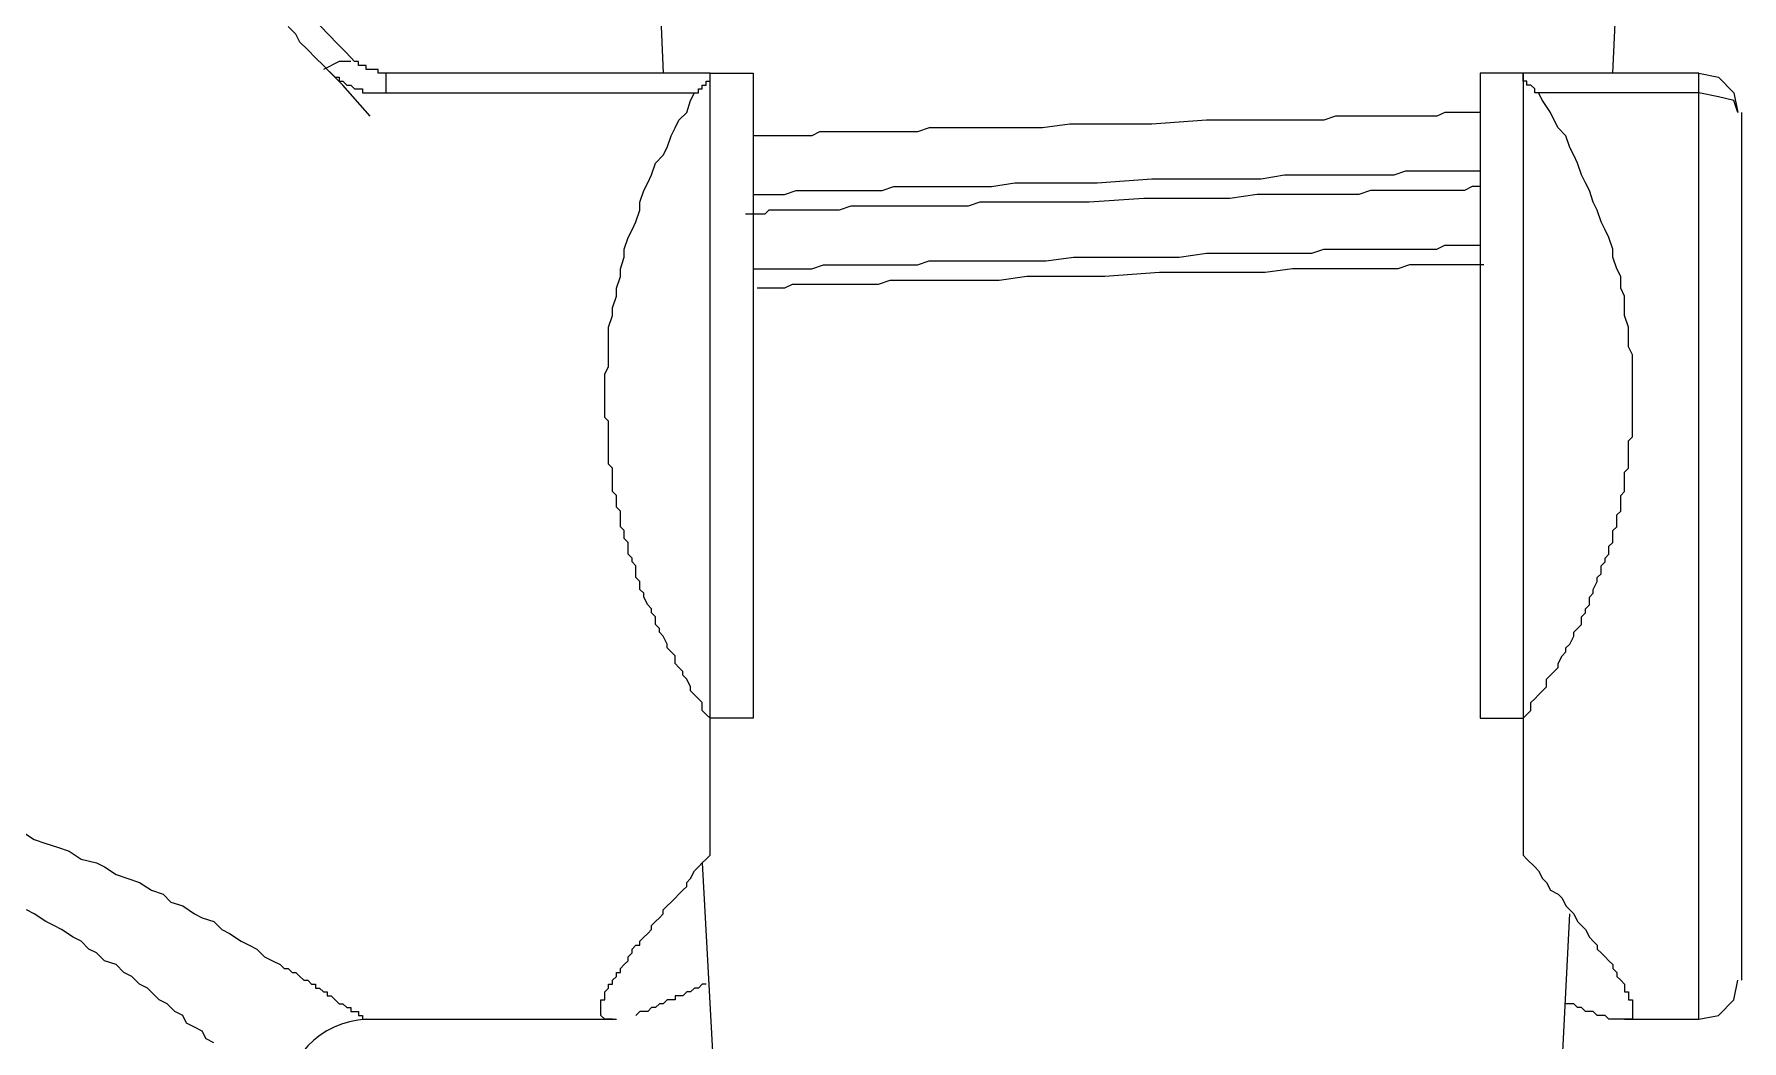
# Model space of a CAD drawing. Extents: x -1585 to -1165, y -4178 to -3881.
# Drawn here: x -1297.05 to -1284.05, y -4042.13 to -4034.47 of the extents above; entities that cross this region are included whole.
import ezdxf

# ---------------------------------------------------------------- set-up
doc = ezdxf.new("R2010")
doc.units = 0
doc.header["$LTSCALE"] = 7
doc.layers.add('DWG', color=7, linetype='CONTINUOUS')

msp = doc.modelspace()

# ---------------------------------------------------------------- linework, layer by layer
at = {"layer": 'DWG'}
for points in [[(-1294.368, -4034.772), (-1294.398, -4034.772), (-1294.428, -4034.772), (-1294.428, -4034.742), (-1294.458, -4034.742), (-1294.487, -4034.742), (-1294.517, -4034.742), (-1294.517, -4034.712), (-1294.547, -4034.712), (-1294.577, -4034.712), (-1294.577, -4034.682), (-1294.606, -4034.682, 0.006329), (-1296.719, -4032.54)], [(-1297.135, -4040.543), (-1297.046, -4040.603), (-1296.957, -4040.632), (-1296.867, -4040.662), (-1296.778, -4040.692), (-1296.689, -4040.751), (-1296.57, -4040.781), (-1296.51, -4040.811), (-1296.421, -4040.87), (-1296.332, -4040.9), (-1296.243, -4040.93), (-1296.153, -4040.989), (-1296.064, -4041.019), (-1296.005, -4041.079), (-1295.915, -4041.108), (-1295.826, -4041.168), (-1295.767, -4041.198), (-1295.677, -4041.227), (-1295.618, -4041.287), (-1295.558, -4041.317), (-1295.469, -4041.376), (-1295.41, -4041.406), (-1295.35, -4041.436), (-1295.291, -4041.495), (-1295.231, -4041.525), (-1295.172, -4041.555), (-1295.142, -4041.584), (-1295.112, -4041.584), (-1295.082, -4041.614), (-1295.053, -4041.614), (-1295.023, -4041.644), (-1294.993, -4041.674), (-1294.963, -4041.674), (-1294.934, -4041.703), (-1294.904, -4041.703), (-1294.904, -4041.733), (-1294.874, -4041.733), (-1294.844, -4041.763), (-1294.815, -4041.763), (-1294.815, -4041.793), (-1294.785, -4041.793), (-1294.755, -4041.822), (-1294.725, -4041.852), (-1294.696, -4041.852), (-1294.666, -4041.882), (-1294.636, -4041.882), (-1294.636, -4041.912), (-1294.606, -4041.912), (-1294.577, -4041.912), (-1294.577, -4041.941), (-1294.547, -4041.941), (-1294.547, -4041.971), (-1294.517, -4041.971, 0.401806), (-1295.142, -4042.626)]]:
    msp.add_lwpolyline(points, format="xyb", dxfattribs=at)
for points in [[(-1285.027, -4034.772), (-1284.997, -4034.117), (-1292.286, -4034.117), (-1292.256, -4034.772)], [(-1294.487, -4035.099), (-1294.696, -4034.861), (-1294.815, -4034.742), (-1294.844, -4034.712), (-1294.904, -4034.653), (-1294.963, -4034.593), (-1295.023, -4034.534), (-1295.053, -4034.474), (-1295.112, -4034.415)], [(-1294.636, -4034.682), (-1294.725, -4034.682), (-1294.844, -4034.742)], [(-1294.844, -4034.712), (-1294.815, -4034.742), (-1294.785, -4034.772), (-1294.755, -4034.801), (-1294.725, -4034.801), (-1294.725, -4034.831), (-1294.696, -4034.831), (-1294.666, -4034.861), (-1294.636, -4034.861), (-1294.606, -4034.891), (-1294.577, -4034.891), (-1294.547, -4034.891), (-1294.547, -4034.92), (-1294.517, -4034.92), (-1294.487, -4034.92), (-1294.458, -4034.92), (-1294.428, -4034.92), (-1294.398, -4034.92), (-1294.368, -4034.92)], [(-1292.643, -4041.971), (-1292.673, -4041.971), (-1292.702, -4041.971), (-1292.732, -4041.941), (-1292.732, -4041.912), (-1292.732, -4041.882), (-1292.732, -4041.852), (-1292.732, -4041.822), (-1292.702, -4041.822), (-1292.702, -4041.793), (-1292.702, -4041.763), (-1292.673, -4041.733), (-1292.673, -4041.703), (-1292.643, -4041.703), (-1292.643, -4041.674), (-1292.613, -4041.644), (-1292.613, -4041.614), (-1292.583, -4041.614), (-1292.583, -4041.584), (-1292.554, -4041.555), (-1292.524, -4041.525), (-1292.524, -4041.495), (-1292.494, -4041.465), (-1292.494, -4041.436), (-1292.464, -4041.406), (-1292.435, -4041.406), (-1292.435, -4041.376), (-1292.405, -4041.346), (-1292.375, -4041.317), (-1292.345, -4041.287), (-1292.345, -4041.257), (-1292.316, -4041.227), (-1292.286, -4041.198), (-1292.256, -4041.168), (-1292.256, -4041.138), (-1292.226, -4041.108), (-1292.197, -4041.079), (-1292.167, -4041.049), (-1292.137, -4041.019), (-1292.107, -4040.989), (-1292.078, -4040.96), (-1292.078, -4040.93), (-1292.048, -4040.9), (-1292.018, -4040.841), (-1291.988, -4040.811), (-1291.959, -4040.781), (-1291.929, -4040.751), (-1291.899, -4040.722), (-1291.899, -4039.68), (-1291.899, -4034.831), (-1291.899, -4034.772), (-1294.368, -4034.772), (-1294.368, -4034.92), (-1292.018, -4034.92), (-1291.988, -4034.92), (-1291.988, -4034.891), (-1291.959, -4034.891), (-1291.959, -4034.861), (-1291.929, -4034.861), (-1291.929, -4034.831), (-1291.899, -4034.831), (-1291.899, -4034.772), (-1291.572, -4034.772), (-1291.572, -4039.68), (-1291.899, -4039.68), (-1291.929, -4039.651), (-1291.959, -4039.621), (-1291.959, -4039.561), (-1291.988, -4039.532), (-1292.018, -4039.502), (-1292.048, -4039.472), (-1292.048, -4039.442), (-1292.078, -4039.383), (-1292.107, -4039.353), (-1292.107, -4039.323), (-1292.137, -4039.294), (-1292.167, -4039.264), (-1292.167, -4039.204), (-1292.197, -4039.175), (-1292.226, -4039.145), (-1292.226, -4039.115), (-1292.256, -4039.056), (-1292.286, -4039.026), (-1292.286, -4038.996), (-1292.316, -4038.966), (-1292.316, -4038.907), (-1292.345, -4038.877), (-1292.345, -4038.847), (-1292.375, -4038.818), (-1292.405, -4038.758), (-1292.405, -4038.728), (-1292.435, -4038.699), (-1292.435, -4038.639), (-1292.464, -4038.609), (-1292.464, -4038.58), (-1292.464, -4038.52), (-1292.494, -4038.49), (-1292.494, -4038.461), (-1292.524, -4038.431), (-1292.524, -4038.371), (-1292.524, -4038.342), (-1292.554, -4038.312), (-1292.554, -4038.252), (-1292.583, -4038.223), (-1292.583, -4038.193), (-1292.583, -4038.133), (-1292.583, -4038.104), (-1292.613, -4038.074), (-1292.613, -4038.014), (-1292.613, -4037.985), (-1292.643, -4037.955), (-1292.643, -4037.895), (-1292.643, -4037.866), (-1292.643, -4037.806), (-1292.643, -4037.776), (-1292.673, -4037.747), (-1292.673, -4037.687), (-1292.673, -4037.657), (-1292.673, -4037.628), (-1292.673, -4037.568), (-1292.673, -4037.538), (-1292.673, -4037.509), (-1292.673, -4037.449), (-1292.673, -4037.419), (-1292.702, -4037.39), (-1292.702, -4037.33), (-1292.702, -4037.3), (-1292.702, -4037.271), (-1292.702, -4037.211), (-1292.702, -4037.152), (-1292.702, -4037.062), (-1292.673, -4037.003), (-1292.673, -4036.914), (-1292.673, -4036.854), (-1292.673, -4036.765), (-1292.673, -4036.705), (-1292.643, -4036.616), (-1292.643, -4036.557), (-1292.613, -4036.467), (-1292.613, -4036.408), (-1292.583, -4036.319), (-1292.583, -4036.259), (-1292.554, -4036.17), (-1292.554, -4036.11), (-1292.524, -4036.021), (-1292.494, -4035.962), (-1292.464, -4035.902), (-1292.435, -4035.813), (-1292.435, -4035.753), (-1292.405, -4035.664), (-1292.375, -4035.605), (-1292.345, -4035.545), (-1292.316, -4035.456), (-1292.256, -4035.396), (-1292.226, -4035.337), (-1292.197, -4035.248), (-1292.167, -4035.188), (-1292.137, -4035.129), (-1292.078, -4035.069), (-1292.048, -4034.98), (-1292.018, -4034.92)], [(-1284.938, -4041.971), (-1284.372, -4041.971), (-1284.372, -4034.92), (-1285.592, -4034.92), (-1285.622, -4034.92), (-1285.622, -4034.891), (-1285.652, -4034.861), (-1285.681, -4034.861), (-1285.681, -4034.831), (-1285.711, -4034.831), (-1285.711, -4034.772), (-1286.038, -4034.772), (-1286.038, -4039.68), (-1285.711, -4039.68), (-1285.681, -4039.651), (-1285.652, -4039.621), (-1285.652, -4039.561), (-1285.622, -4039.532), (-1285.592, -4039.502), (-1285.562, -4039.472), (-1285.533, -4039.442), (-1285.533, -4039.383), (-1285.503, -4039.353), (-1285.473, -4039.323), (-1285.443, -4039.294), (-1285.443, -4039.264), (-1285.414, -4039.204), (-1285.384, -4039.175), (-1285.384, -4039.145), (-1285.354, -4039.115), (-1285.324, -4039.056), (-1285.324, -4039.026), (-1285.295, -4038.996), (-1285.265, -4038.966), (-1285.265, -4038.907), (-1285.235, -4038.877), (-1285.235, -4038.847), (-1285.205, -4038.818), (-1285.205, -4038.758), (-1285.176, -4038.728), (-1285.176, -4038.699), (-1285.146, -4038.639), (-1285.146, -4038.609), (-1285.116, -4038.58), (-1285.116, -4038.52), (-1285.086, -4038.49), (-1285.086, -4038.461), (-1285.057, -4038.431), (-1285.057, -4038.371), (-1285.027, -4038.342), (-1285.027, -4038.312), (-1285.027, -4038.252), (-1284.997, -4038.223), (-1284.997, -4038.193), (-1284.997, -4038.133), (-1284.967, -4038.104), (-1284.967, -4038.074), (-1284.967, -4038.014), (-1284.967, -4037.985), (-1284.938, -4037.955), (-1284.938, -4037.895), (-1284.938, -4037.866), (-1284.938, -4037.806), (-1284.908, -4037.776), (-1284.908, -4037.747), (-1284.908, -4037.687), (-1284.908, -4037.657), (-1284.908, -4037.628), (-1284.908, -4037.568), (-1284.878, -4037.538), (-1284.878, -4037.509), (-1284.878, -4037.449), (-1284.878, -4037.419), (-1284.878, -4037.39), (-1284.878, -4037.33), (-1284.878, -4037.3), (-1284.878, -4037.271), (-1284.878, -4037.211), (-1284.878, -4037.152), (-1284.878, -4037.062), (-1284.878, -4037.003), (-1284.878, -4036.914), (-1284.908, -4036.854), (-1284.908, -4036.765), (-1284.908, -4036.705), (-1284.938, -4036.616), (-1284.938, -4036.557), (-1284.938, -4036.467), (-1284.967, -4036.408), (-1284.967, -4036.319), (-1284.997, -4036.259), (-1285.027, -4036.17), (-1285.027, -4036.11), (-1285.057, -4036.021), (-1285.086, -4035.962), (-1285.116, -4035.902), (-1285.146, -4035.813), (-1285.176, -4035.753), (-1285.205, -4035.664), (-1285.235, -4035.605), (-1285.265, -4035.545), (-1285.295, -4035.456), (-1285.324, -4035.396), (-1285.354, -4035.337), (-1285.384, -4035.248), (-1285.443, -4035.188), (-1285.473, -4035.129), (-1285.503, -4035.069), (-1285.562, -4034.98), (-1285.592, -4034.92)], [(-1284.372, -4034.772), (-1284.224, -4034.801), (-1284.105, -4034.92), (-1284.075, -4035.069), (-1284.105, -4034.98), (-1284.224, -4034.95), (-1284.372, -4034.92), (-1284.372, -4034.772), (-1285.711, -4034.772), (-1285.711, -4034.831), (-1285.711, -4039.68), (-1285.711, -4040.722), (-1285.681, -4040.751), (-1285.622, -4040.811), (-1285.592, -4040.841), (-1285.562, -4040.9), (-1285.533, -4040.93), (-1285.503, -4040.989), (-1285.443, -4041.019), (-1285.414, -4041.049), (-1285.384, -4041.108), (-1285.354, -4041.138), (-1285.324, -4041.168), (-1285.295, -4041.227), (-1285.265, -4041.257), (-1285.235, -4041.287), (-1285.205, -4041.346), (-1285.176, -4041.376), (-1285.146, -4041.406), (-1285.146, -4041.436), (-1285.116, -4041.465), (-1285.086, -4041.495), (-1285.057, -4041.525), (-1285.027, -4041.555), (-1285.027, -4041.584), (-1284.997, -4041.614), (-1284.997, -4041.644), (-1284.967, -4041.674), (-1284.938, -4041.703), (-1284.938, -4041.733), (-1284.938, -4041.763), (-1284.908, -4041.763), (-1284.908, -4041.793), (-1284.908, -4041.822), (-1284.878, -4041.822), (-1284.878, -4041.852), (-1284.878, -4041.882), (-1284.878, -4041.912), (-1284.878, -4041.941), (-1284.878, -4041.971), (-1284.908, -4041.971), (-1284.938, -4041.971), (-1284.967, -4041.971), (-1284.997, -4041.971), (-1285.027, -4041.971), (-1285.057, -4041.971), (-1285.086, -4041.941), (-1285.116, -4041.941), (-1285.146, -4041.941), (-1285.176, -4041.912), (-1285.205, -4041.912), (-1285.235, -4041.912), (-1285.265, -4041.882), (-1285.295, -4041.882), (-1285.324, -4041.852), (-1285.384, -4041.852)], [(-1286.038, -4035.069), (-1286.098, -4035.069), (-1286.157, -4035.069), (-1286.217, -4035.069), (-1286.306, -4035.069), (-1286.366, -4035.099), (-1286.455, -4035.099), (-1286.514, -4035.099), (-1286.604, -4035.099), (-1286.693, -4035.099), (-1286.782, -4035.099), (-1286.871, -4035.099), (-1286.961, -4035.099), (-1287.05, -4035.099), (-1287.139, -4035.099), (-1287.228, -4035.129), (-1287.318, -4035.129), (-1287.407, -4035.129), (-1287.496, -4035.129), (-1287.615, -4035.129), (-1287.704, -4035.129), (-1287.913, -4035.129), (-1288.121, -4035.129), (-1288.537, -4035.158), (-1288.954, -4035.158), (-1289.162, -4035.158), (-1289.37, -4035.188), (-1289.579, -4035.188), (-1289.757, -4035.188), (-1289.876, -4035.188), (-1289.965, -4035.188), (-1290.055, -4035.188), (-1290.144, -4035.188), (-1290.233, -4035.188), (-1290.322, -4035.218), (-1290.412, -4035.218), (-1290.501, -4035.218), (-1290.59, -4035.218), (-1290.679, -4035.218), (-1290.769, -4035.218), (-1290.828, -4035.218), (-1290.917, -4035.218), (-1290.977, -4035.218), (-1291.066, -4035.218), (-1291.126, -4035.248), (-1291.185, -4035.248), (-1291.245, -4035.248), (-1291.334, -4035.248), (-1291.364, -4035.248), (-1291.423, -4035.248), (-1291.483, -4035.248), (-1291.542, -4035.248), (-1291.572, -4035.248)], [(-1284.045, -4041.674), (-1284.045, -4035.069)], [(-1291.572, -4035.694), (-1291.542, -4035.694), (-1291.483, -4035.694), (-1291.423, -4035.694), (-1291.393, -4035.694), (-1291.334, -4035.694), (-1291.245, -4035.664), (-1291.185, -4035.664), (-1291.126, -4035.664), (-1291.066, -4035.664), (-1290.977, -4035.664), (-1290.917, -4035.664), (-1290.828, -4035.664), (-1290.769, -4035.664), (-1290.679, -4035.664), (-1290.59, -4035.664), (-1290.501, -4035.634), (-1290.412, -4035.634), (-1290.322, -4035.634), (-1290.233, -4035.634), (-1290.144, -4035.634), (-1290.055, -4035.634), (-1289.965, -4035.634), (-1289.876, -4035.634), (-1289.757, -4035.634), (-1289.579, -4035.605), (-1289.37, -4035.605), (-1289.162, -4035.605), (-1288.954, -4035.605), (-1288.537, -4035.575), (-1288.329, -4035.575), (-1288.121, -4035.575), (-1287.913, -4035.575), (-1287.704, -4035.575), (-1287.526, -4035.545), (-1287.407, -4035.545), (-1287.318, -4035.545), (-1287.228, -4035.545), (-1287.139, -4035.545), (-1287.05, -4035.545), (-1286.961, -4035.545), (-1286.871, -4035.545), (-1286.782, -4035.545), (-1286.693, -4035.545), (-1286.604, -4035.515), (-1286.514, -4035.515), (-1286.455, -4035.515), (-1286.366, -4035.515), (-1286.306, -4035.515), (-1286.217, -4035.515), (-1286.157, -4035.515), (-1286.098, -4035.515), (-1286.038, -4035.515)], [(-1286.038, -4035.634), (-1286.098, -4035.634), (-1286.157, -4035.664), (-1286.217, -4035.664), (-1286.306, -4035.664), (-1286.366, -4035.664), (-1286.455, -4035.664), (-1286.544, -4035.664), (-1286.633, -4035.664), (-1286.693, -4035.664), (-1286.782, -4035.664), (-1286.871, -4035.664), (-1286.961, -4035.694), (-1287.05, -4035.694), (-1287.169, -4035.694), (-1287.258, -4035.694), (-1287.347, -4035.694), (-1287.437, -4035.694), (-1287.556, -4035.694), (-1287.734, -4035.694), (-1287.942, -4035.724), (-1288.151, -4035.724), (-1288.597, -4035.724), (-1289.013, -4035.753), (-1289.222, -4035.753), (-1289.43, -4035.753), (-1289.638, -4035.753), (-1289.727, -4035.753), (-1289.846, -4035.753), (-1289.936, -4035.783), (-1290.025, -4035.783), (-1290.144, -4035.783), (-1290.233, -4035.783), (-1290.322, -4035.783), (-1290.412, -4035.783), (-1290.501, -4035.783), (-1290.59, -4035.783), (-1290.679, -4035.783), (-1290.739, -4035.783), (-1290.828, -4035.783), (-1290.917, -4035.813), (-1290.977, -4035.813), (-1291.066, -4035.813), (-1291.126, -4035.813), (-1291.185, -4035.813), (-1291.274, -4035.813), (-1291.334, -4035.813), (-1291.393, -4035.813), (-1291.453, -4035.813), (-1291.483, -4035.843), (-1291.542, -4035.843), (-1291.602, -4035.843), (-1291.631, -4035.843)], [(-1291.572, -4036.259), (-1291.512, -4036.259), (-1291.483, -4036.259), (-1291.423, -4036.259), (-1291.364, -4036.259), (-1291.304, -4036.259), (-1291.245, -4036.259), (-1291.185, -4036.259), (-1291.126, -4036.259), (-1291.036, -4036.229), (-1290.977, -4036.229), (-1290.888, -4036.229), (-1290.828, -4036.229), (-1290.739, -4036.229), (-1290.65, -4036.229), (-1290.59, -4036.229), (-1290.501, -4036.229), (-1290.412, -4036.229), (-1290.322, -4036.229), (-1290.233, -4036.2), (-1290.144, -4036.2), (-1290.055, -4036.2), (-1289.936, -4036.2), (-1289.846, -4036.2), (-1289.757, -4036.2), (-1289.549, -4036.2), (-1289.341, -4036.2), (-1289.132, -4036.17), (-1288.954, -4036.17), (-1288.537, -4036.17), (-1288.329, -4036.17), (-1288.121, -4036.14), (-1287.913, -4036.14), (-1287.704, -4036.14), (-1287.496, -4036.14), (-1287.407, -4036.14), (-1287.318, -4036.14), (-1287.228, -4036.11), (-1287.139, -4036.11), (-1287.02, -4036.11), (-1286.931, -4036.11), (-1286.842, -4036.11), (-1286.782, -4036.11), (-1286.693, -4036.11), (-1286.604, -4036.11), (-1286.514, -4036.11), (-1286.455, -4036.11), (-1286.366, -4036.11), (-1286.306, -4036.081), (-1286.217, -4036.081), (-1286.157, -4036.081), (-1286.098, -4036.081), (-1286.038, -4036.081)], [(-1286.009, -4036.229), (-1286.068, -4036.229), (-1286.128, -4036.229), (-1286.217, -4036.229), (-1286.276, -4036.229), (-1286.336, -4036.229), (-1286.425, -4036.229), (-1286.485, -4036.229), (-1286.574, -4036.229), (-1286.663, -4036.259), (-1286.752, -4036.259), (-1286.812, -4036.259), (-1286.901, -4036.259), (-1286.99, -4036.259), (-1287.08, -4036.259), (-1287.199, -4036.259), (-1287.288, -4036.259), (-1287.377, -4036.259), (-1287.466, -4036.259), (-1287.675, -4036.289), (-1287.853, -4036.289), (-1288.061, -4036.289), (-1288.27, -4036.289), (-1288.478, -4036.289), (-1288.894, -4036.319), (-1289.103, -4036.319), (-1289.311, -4036.319), (-1289.489, -4036.319), (-1289.698, -4036.348), (-1289.787, -4036.348), (-1289.906, -4036.348), (-1289.995, -4036.348), (-1290.084, -4036.348), (-1290.174, -4036.348), (-1290.263, -4036.348), (-1290.352, -4036.348), (-1290.441, -4036.348), (-1290.531, -4036.348), (-1290.62, -4036.378), (-1290.679, -4036.378), (-1290.769, -4036.378), (-1290.858, -4036.378), (-1290.917, -4036.378), (-1291.007, -4036.378), (-1291.066, -4036.378), (-1291.126, -4036.378), (-1291.215, -4036.378), (-1291.274, -4036.378), (-1291.334, -4036.408), (-1291.393, -4036.408), (-1291.453, -4036.408), (-1291.483, -4036.408), (-1291.542, -4036.408)], [(-1291.959, -4040.781), (-1291.81, -4043.518), (-1288.656, -4043.518), (-1285.473, -4043.518), (-1285.354, -4041.168)], [(-1295.677, -4042.15), (-1295.737, -4042.12), (-1295.767, -4042.06), (-1295.826, -4042.031), (-1295.886, -4042.001), (-1295.915, -4041.941), (-1295.975, -4041.912), (-1296.034, -4041.852), (-1296.094, -4041.822), (-1296.124, -4041.793), (-1296.183, -4041.733), (-1296.243, -4041.703), (-1296.302, -4041.644), (-1296.362, -4041.614), (-1296.421, -4041.555), (-1296.51, -4041.525), (-1296.57, -4041.465), (-1296.629, -4041.436), (-1296.689, -4041.376), (-1296.748, -4041.346), (-1296.838, -4041.287), (-1296.897, -4041.257), (-1296.957, -4041.227), (-1297.046, -4041.168), (-1297.105, -4041.138)], [(-1291.929, -4041.703), (-1291.959, -4041.703), (-1291.988, -4041.733), (-1292.018, -4041.733), (-1292.048, -4041.763), (-1292.078, -4041.763), (-1292.107, -4041.793), (-1292.137, -4041.793), (-1292.167, -4041.793), (-1292.167, -4041.822), (-1292.197, -4041.822), (-1292.226, -4041.822), (-1292.256, -4041.852), (-1292.286, -4041.852), (-1292.316, -4041.882), (-1292.345, -4041.882), (-1292.375, -4041.912), (-1292.405, -4041.912), (-1292.435, -4041.912), (-1292.464, -4041.941)], [(-1284.372, -4041.971), (-1284.224, -4041.941), (-1284.105, -4041.822), (-1284.075, -4041.674)], [(-1294.547, -4041.971), (-1292.613, -4041.971)]]:
    msp.add_lwpolyline(points, dxfattribs=at)

doc.saveas('drawing.dxf')
